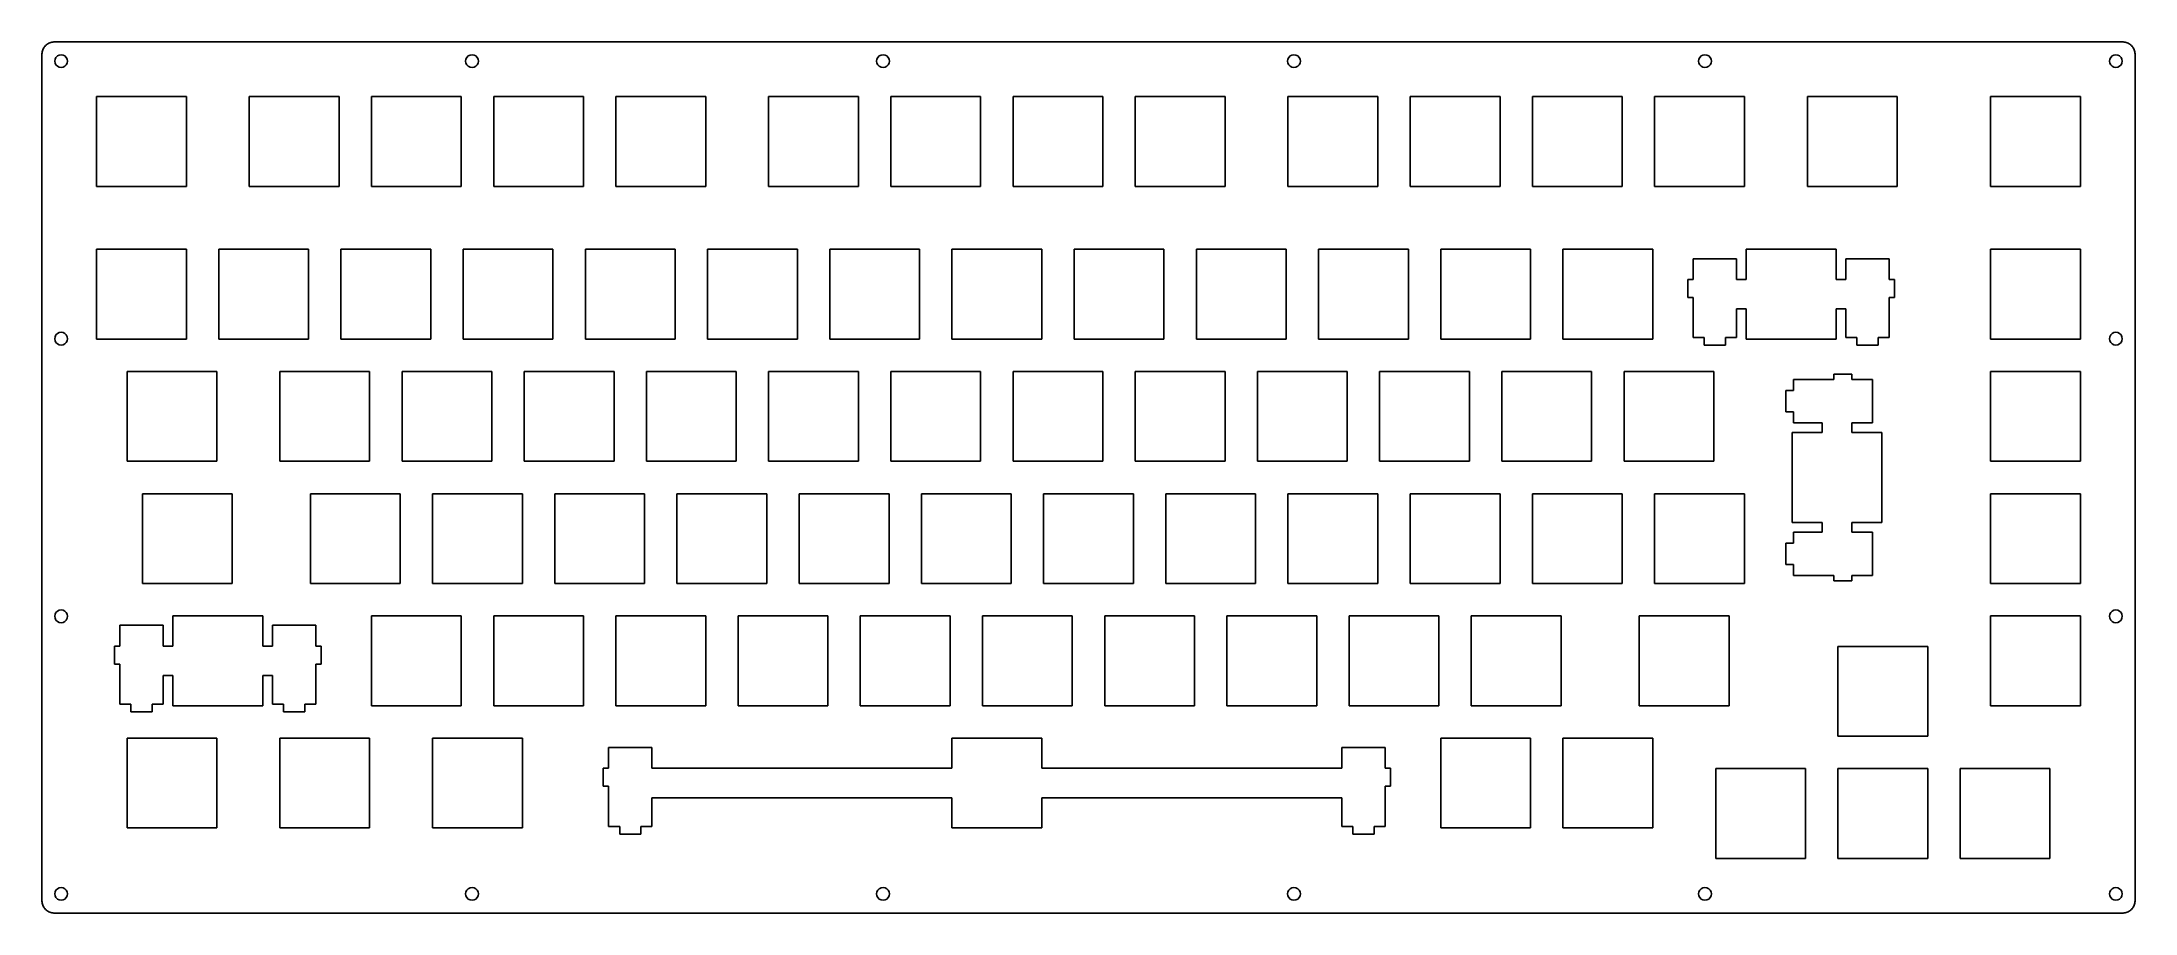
# Model space of a CAD drawing. Extents: x 0 to 326, y 0 to 136.
import ezdxf

# ---------------------------------------------------------------- set-up
doc = ezdxf.new("R2010")
doc.units = 0
doc.layers.get('0').update_dxf_attribs({"linetype": 'CONTINUOUS'})

msp = doc.modelspace()

# ---------------------------------------------------------------- linework, layer by layer
at = {"color": 0}
for p, q in [((0.095085, 134.076), (0.101975, 134.233)), ((0.095085, 2.25034), (0.095085, 134.076)), ((0.101975, 134.233), (0.119889, 134.39)), ((0.119889, 134.39), (0.150206, 134.543)), ((0.150206, 134.543), (0.192925, 134.696)), ((0.192925, 134.696), (0.248047, 134.842)), ((0.248047, 134.842), (0.312815, 134.984)), ((0.312815, 134.984), (0.389985, 135.122)), ((0.389985, 135.122), (0.4768, 135.253)), ((0.4768, 135.253), (0.574643, 135.376)), ((0.574643, 135.376), (0.680752, 135.491)), ((0.680752, 135.491), (0.796505, 135.598)), ((0.796505, 135.598), (0.919152, 135.695)), ((0.919152, 135.695), (1.05006, 135.782)), ((1.05006, 135.782), (1.18787, 135.859)), ((1.18787, 135.859), (1.32981, 135.924)), ((1.32981, 135.924), (1.47588, 135.979)), ((1.47588, 135.979), (1.62884, 136.022)), ((1.62884, 136.022), (1.7818, 136.052)), ((1.7818, 136.052), (1.9389, 136.07)), ((1.9389, 136.07), (2.096, 136.077)), ((2.096, 136.077), (324.422, 136.077)), ((2.50803, 133.886), (2.28617, 133.664)), ((2.78501, 134.029), (2.50803, 133.886)), ((3.09507, 134.078), (2.78501, 134.029)), ((3.40513, 134.029), (3.09507, 134.078)), ((3.68212, 133.886), (3.40513, 134.029)), ((3.90398, 133.664), (3.68212, 133.886)), ((66.573, 133.886), (66.3512, 133.664)), ((66.8514, 134.029), (66.573, 133.886)), ((67.1601, 134.076), (66.8514, 134.029)), ((67.4702, 134.029), (67.1601, 134.076)), ((67.7471, 133.886), (67.4702, 134.029)), ((67.969, 133.664), (67.7471, 133.886)), ((130.638, 133.886), (130.416, 133.664)), ((130.917, 134.029), (130.638, 133.886)), ((131.225, 134.076), (130.917, 134.029)), ((131.535, 134.029), (131.225, 134.076)), ((131.814, 133.886), (131.535, 134.029)), ((132.034, 133.664), (131.814, 133.886)), ((194.703, 133.886), (194.481, 133.664)), ((194.981, 134.029), (194.703, 133.886)), ((195.29, 134.076), (194.981, 134.029)), ((195.6, 134.029), (195.29, 134.076)), ((195.878, 133.886), (195.6, 134.029)), ((196.099, 133.664), (195.878, 133.886)), ((258.768, 133.886), (258.546, 133.664)), ((259.046, 134.029), (258.768, 133.886)), ((259.355, 134.076), (259.046, 134.029)), ((259.665, 134.029), (259.355, 134.076)), ((259.944, 133.886), (259.665, 134.029)), ((260.164, 133.664), (259.944, 133.886)), ((322.833, 133.886), (322.611, 133.664)), ((323.111, 134.029), (322.833, 133.886)), ((323.421, 134.076), (323.111, 134.029)), ((323.73, 134.029), (323.421, 134.076)), ((324.008, 133.886), (323.73, 134.029)), ((324.23, 133.664), (324.008, 133.886)), ((324.422, 136.077), (324.578, 136.07)), ((324.578, 136.07), (324.733, 136.052)), ((324.733, 136.052), (324.888, 136.022)), ((324.888, 136.022), (325.039, 135.979)), ((325.039, 135.979), (325.187, 135.924)), ((325.187, 135.924), (325.328, 135.859)), ((325.328, 135.859), (325.465, 135.782)), ((325.465, 135.782), (325.596, 135.695)), ((325.596, 135.695), (325.72, 135.598)), ((325.72, 135.598), (325.836, 135.491)), ((325.836, 135.491), (325.942, 135.376)), ((325.942, 135.376), (326.04, 135.253)), ((326.04, 135.253), (326.126, 135.122)), ((326.126, 135.122), (326.204, 134.984)), ((326.204, 134.984), (326.268, 134.842)), ((326.268, 134.842), (326.324, 134.696)), ((326.324, 134.696), (326.365, 134.543)), ((326.365, 134.543), (326.397, 134.39)), ((326.397, 134.39), (326.415, 134.233)), ((326.415, 134.233), (326.421, 134.076)), ((326.421, 134.076), (326.421, 2.25034)), ((2.14285, 133.387), (2.096, 133.077)), ((2.096, 133.077), (2.14285, 132.767)), ((2.28617, 133.664), (2.14285, 133.387)), ((2.14285, 132.767), (2.28617, 132.49)), ((2.28617, 132.49), (2.50803, 132.268)), ((2.50803, 132.268), (2.78501, 132.126)), ((2.78501, 132.126), (3.09507, 132.078)), ((3.09507, 132.078), (3.40513, 132.126)), ((3.40513, 132.126), (3.68212, 132.268)), ((3.68212, 132.268), (3.90398, 132.49)), ((4.04594, 133.387), (3.90398, 133.664)), ((3.90398, 132.49), (4.04594, 132.767)), ((4.09554, 133.077), (4.04594, 133.387)), ((4.04594, 132.767), (4.09554, 133.077)), ((66.2093, 133.387), (66.161, 133.077)), ((66.161, 133.077), (66.2093, 132.767)), ((66.3512, 133.664), (66.2093, 133.387)), ((66.2093, 132.767), (66.3512, 132.49)), ((66.3512, 132.49), (66.573, 132.268)), ((66.573, 132.268), (66.8514, 132.126)), ((66.8514, 132.126), (67.1601, 132.077)), ((67.1601, 132.077), (67.4702, 132.126)), ((67.4702, 132.126), (67.7471, 132.268)), ((67.7471, 132.268), (67.969, 132.49)), ((68.1108, 133.387), (67.969, 133.664)), ((67.969, 132.49), (68.1108, 132.767)), ((68.1605, 133.077), (68.1108, 133.387)), ((68.1108, 132.767), (68.1605, 133.077)), ((130.274, 133.387), (130.226, 133.077)), ((130.226, 133.077), (130.274, 132.767)), ((130.416, 133.664), (130.274, 133.387)), ((130.274, 132.767), (130.416, 132.49)), ((130.416, 132.49), (130.638, 132.268)), ((130.638, 132.268), (130.917, 132.126)), ((130.917, 132.126), (131.225, 132.077)), ((131.225, 132.077), (131.535, 132.126)), ((131.535, 132.126), (131.814, 132.268)), ((131.814, 132.268), (132.034, 132.49)), ((132.176, 133.387), (132.034, 133.664)), ((132.034, 132.49), (132.176, 132.767)), ((132.226, 133.077), (132.176, 133.387)), ((132.176, 132.767), (132.226, 133.077)), ((194.339, 133.387), (194.291, 133.077)), ((194.291, 133.077), (194.339, 132.767)), ((194.481, 133.664), (194.339, 133.387)), ((194.339, 132.767), (194.481, 132.49)), ((194.481, 132.49), (194.703, 132.268)), ((194.703, 132.268), (194.981, 132.126)), ((194.981, 132.126), (195.29, 132.077)), ((195.29, 132.077), (195.6, 132.126)), ((195.6, 132.126), (195.878, 132.268)), ((195.878, 132.268), (196.099, 132.49)), ((196.241, 133.387), (196.099, 133.664)), ((196.099, 132.49), (196.241, 132.767)), ((196.29, 133.077), (196.241, 133.387)), ((196.241, 132.767), (196.29, 133.077)), ((258.404, 133.387), (258.356, 133.077)), ((258.356, 133.077), (258.404, 132.767)), ((258.546, 133.664), (258.404, 133.387)), ((258.404, 132.767), (258.546, 132.49)), ((258.546, 132.49), (258.768, 132.268)), ((258.768, 132.268), (259.046, 132.126)), ((259.046, 132.126), (259.355, 132.077)), ((259.355, 132.077), (259.665, 132.126)), ((259.665, 132.126), (259.944, 132.268)), ((259.944, 132.268), (260.164, 132.49)), ((260.306, 133.387), (260.164, 133.664)), ((260.164, 132.49), (260.306, 132.767)), ((260.356, 133.077), (260.306, 133.387)), ((260.306, 132.767), (260.356, 133.077)), ((322.469, 133.387), (322.421, 133.077)), ((322.421, 133.077), (322.469, 132.767)), ((322.611, 133.664), (322.469, 133.387)), ((322.469, 132.767), (322.611, 132.49)), ((322.611, 132.49), (322.833, 132.268)), ((322.833, 132.268), (323.111, 132.126)), ((323.111, 132.126), (323.421, 132.077)), ((323.421, 132.077), (323.73, 132.126)), ((323.73, 132.126), (324.008, 132.268)), ((324.008, 132.268), (324.23, 132.49)), ((324.372, 133.387), (324.23, 133.664)), ((324.23, 132.49), (324.372, 132.767)), ((324.422, 133.077), (324.372, 133.387)), ((324.372, 132.767), (324.422, 133.077)), ((8.61963, 127.552), (22.6205, 127.552)), ((8.61963, 113.552), (8.61963, 127.552)), ((22.6205, 127.552), (22.6205, 113.552)), ((32.4321, 127.552), (46.433, 127.552)), ((32.4321, 113.552), (32.4321, 127.552)), ((46.433, 127.552), (46.433, 113.552)), ((51.4823, 127.552), (65.483, 127.552)), ((51.4823, 113.552), (51.4823, 127.552)), ((65.483, 127.552), (65.483, 113.552)), ((70.5323, 127.552), (84.533, 127.552)), ((70.5323, 113.552), (70.5323, 127.552)), ((84.533, 127.552), (84.533, 113.552)), ((89.5823, 127.552), (103.583, 127.552)), ((89.5823, 113.552), (89.5823, 127.552)), ((103.583, 127.552), (103.583, 113.552)), ((113.396, 127.552), (127.395, 127.552)), ((113.396, 113.552), (113.396, 127.552)), ((127.395, 127.552), (127.395, 113.552)), ((132.446, 127.552), (146.445, 127.552)), ((132.446, 113.552), (132.446, 127.552)), ((146.445, 127.552), (146.445, 113.552)), ((151.496, 127.552), (165.495, 127.552)), ((151.496, 113.552), (151.496, 127.552)), ((165.495, 127.552), (165.495, 113.552)), ((170.546, 127.552), (184.545, 127.552)), ((170.546, 113.552), (170.546, 127.552)), ((184.545, 127.552), (184.545, 113.552)), ((194.357, 127.552), (208.358, 127.552)), ((194.357, 113.552), (194.357, 127.552)), ((208.358, 127.552), (208.358, 113.552)), ((213.407, 127.552), (227.408, 127.552)), ((213.407, 113.552), (213.407, 127.552)), ((227.408, 127.552), (227.408, 113.552)), ((232.457, 127.552), (246.458, 127.552)), ((232.457, 113.552), (232.457, 127.552)), ((246.458, 127.552), (246.458, 113.552)), ((251.507, 127.552), (265.508, 127.552)), ((251.507, 113.552), (251.507, 127.552)), ((265.508, 127.552), (265.508, 113.552)), ((275.321, 127.552), (289.32, 127.552)), ((275.321, 113.552), (275.321, 127.552)), ((289.32, 127.552), (289.32, 113.552)), ((303.896, 127.552), (317.895, 127.552)), ((303.896, 113.552), (303.896, 127.552)), ((317.895, 127.552), (317.895, 113.552)), ((22.6205, 113.552), (8.61963, 113.552)), ((46.433, 113.552), (32.4321, 113.552)), ((65.483, 113.552), (51.4823, 113.552)), ((84.533, 113.552), (70.5323, 113.552)), ((103.583, 113.552), (89.5823, 113.552)), ((127.395, 113.552), (113.396, 113.552)), ((146.445, 113.552), (132.446, 113.552)), ((165.495, 113.552), (151.496, 113.552)), ((184.545, 113.552), (170.546, 113.552)), ((208.358, 113.552), (194.357, 113.552)), ((227.408, 113.552), (213.407, 113.552)), ((246.458, 113.552), (232.457, 113.552)), ((265.508, 113.552), (251.507, 113.552)), ((289.32, 113.552), (275.321, 113.552)), ((317.895, 113.552), (303.896, 113.552)), ((8.61963, 103.74), (22.6205, 103.74)), ((8.61963, 89.7393), (8.61963, 103.74)), ((22.6205, 103.74), (22.6205, 89.7393)), ((27.671, 103.74), (41.6705, 103.74)), ((27.671, 89.7393), (27.671, 103.74)), ((41.6705, 103.74), (41.6705, 89.7393)), ((46.7212, 103.74), (60.7205, 103.74)), ((46.7212, 89.7393), (46.7212, 103.74)), ((60.7205, 103.74), (60.7205, 89.7393)), ((65.7712, 103.74), (79.7705, 103.74)), ((65.7712, 89.7393), (65.7712, 103.74)), ((79.7705, 103.74), (79.7705, 89.7393)), ((84.8212, 103.74), (98.8205, 103.74)), ((84.8212, 89.7393), (84.8212, 103.74)), ((98.8205, 103.74), (98.8205, 89.7393)), ((103.87, 103.74), (117.869, 103.74)), ((103.87, 89.7393), (103.87, 103.74)), ((117.869, 103.74), (117.869, 89.7393)), ((122.92, 103.74), (136.92, 103.74)), ((122.92, 89.7393), (122.92, 103.74)), ((136.92, 103.74), (136.92, 89.7393)), ((141.971, 103.74), (155.97, 103.74)), ((141.971, 89.7393), (141.971, 103.74)), ((155.97, 103.74), (155.97, 89.7393)), ((161.021, 103.74), (175.02, 103.74)), ((161.021, 89.7393), (161.021, 103.74)), ((175.02, 103.74), (175.02, 89.7393)), ((180.071, 103.74), (194.07, 103.74)), ((180.071, 89.7393), (180.071, 103.74)), ((194.07, 103.74), (194.07, 89.7393)), ((199.121, 103.74), (213.12, 103.74)), ((199.121, 89.7393), (199.121, 103.74)), ((213.12, 103.74), (213.12, 89.7393)), ((218.171, 103.74), (232.17, 103.74)), ((218.171, 89.7393), (218.171, 103.74)), ((232.17, 103.74), (232.17, 89.7393)), ((237.221, 103.74), (251.22, 103.74)), ((237.221, 89.7393), (237.221, 103.74)), ((251.22, 103.74), (251.22, 89.7393)), ((264.27, 102.27), (257.521, 102.27)), ((257.521, 102.27), (257.521, 99.0395)), ((264.27, 99.0395), (264.27, 102.27)), ((265.796, 103.74), (265.796, 99.0395)), ((279.795, 103.74), (265.796, 103.74)), ((279.795, 99.0395), (279.795, 103.74)), ((288.071, 102.27), (281.321, 102.27)), ((281.321, 102.27), (281.321, 99.0395)), ((288.071, 99.0395), (288.071, 102.27)), ((303.896, 103.74), (317.895, 103.74)), ((303.896, 89.7393), (303.896, 103.74)), ((317.895, 103.74), (317.895, 89.7393)), ((257.521, 99.0395), (256.696, 99.0395)), ((256.696, 99.0395), (256.696, 96.2395)), ((265.796, 99.0395), (264.27, 99.0395)), ((281.321, 99.0395), (279.795, 99.0395)), ((288.896, 99.0395), (288.071, 99.0395)), ((288.896, 96.2395), (288.896, 99.0395)), ((256.696, 96.2395), (257.521, 96.2395)), ((257.521, 96.2395), (257.521, 89.9693)), ((288.071, 89.9693), (288.071, 96.2395)), ((288.071, 96.2395), (288.896, 96.2395)), ((264.27, 89.9693), (264.27, 94.4397)), ((264.27, 94.4397), (265.796, 94.4397)), ((265.796, 94.4397), (265.796, 89.7393)), ((279.795, 89.7393), (279.795, 94.4397)), ((279.795, 94.4397), (281.321, 94.4397)), ((281.321, 94.4397), (281.321, 89.9693)), ((2.14285, 90.1114), (2.096, 89.8013)), ((2.096, 89.8013), (2.14285, 89.4927)), ((2.28617, 90.3898), (2.14285, 90.1114)), ((2.14285, 89.4927), (2.28617, 89.2143)), ((2.50803, 90.6103), (2.28617, 90.3898)), ((2.28617, 89.2143), (2.50803, 88.9924)), ((2.78501, 90.7521), (2.50803, 90.6103)), ((2.50803, 88.9924), (2.78501, 88.8503)), ((3.09507, 90.8018), (2.78501, 90.7521)), ((2.78501, 88.8503), (3.09507, 88.8023)), ((3.40513, 90.7521), (3.09507, 90.8018)), ((3.09507, 88.8023), (3.40513, 88.8503)), ((3.68212, 90.6103), (3.40513, 90.7521)), ((3.40513, 88.8503), (3.68212, 88.9924)), ((3.90398, 90.3898), (3.68212, 90.6103)), ((3.68212, 88.9924), (3.90398, 89.2143)), ((4.04594, 90.1114), (3.90398, 90.3898)), ((3.90398, 89.2143), (4.04594, 89.4927)), ((4.09554, 89.8013), (4.04594, 90.1114)), ((4.04594, 89.4927), (4.09554, 89.8013)), ((22.6205, 89.7393), (8.61963, 89.7393)), ((41.6705, 89.7393), (27.671, 89.7393)), ((60.7205, 89.7393), (46.7212, 89.7393)), ((79.7705, 89.7393), (65.7712, 89.7393)), ((98.8205, 89.7393), (84.8212, 89.7393)), ((117.869, 89.7393), (103.87, 89.7393)), ((136.92, 89.7393), (122.92, 89.7393)), ((155.97, 89.7393), (141.971, 89.7393)), ((175.02, 89.7393), (161.021, 89.7393)), ((194.07, 89.7393), (180.071, 89.7393)), ((213.12, 89.7393), (199.121, 89.7393)), ((232.17, 89.7393), (218.171, 89.7393)), ((251.22, 89.7393), (237.221, 89.7393)), ((257.521, 89.9693), (259.245, 89.9693)), ((259.245, 89.9693), (259.245, 88.7691)), ((259.245, 88.7691), (262.545, 88.7691)), ((262.545, 88.7691), (262.545, 89.9693)), ((262.545, 89.9693), (264.27, 89.9693)), ((265.796, 89.7393), (279.795, 89.7393)), ((281.321, 89.9693), (283.045, 89.9693)), ((283.045, 89.9693), (283.045, 88.7691)), ((283.045, 88.7691), (286.345, 88.7691)), ((286.345, 88.7691), (286.345, 89.9693)), ((286.345, 89.9693), (288.071, 89.9693)), ((317.895, 89.7393), (303.896, 89.7393)), ((322.469, 90.1114), (322.421, 89.8013)), ((322.421, 89.8013), (322.469, 89.4927)), ((322.611, 90.3898), (322.469, 90.1114)), ((322.469, 89.4927), (322.611, 89.2143)), ((322.833, 90.6103), (322.611, 90.3898)), ((322.611, 89.2143), (322.833, 88.9924)), ((323.111, 90.7521), (322.833, 90.6103)), ((322.833, 88.9924), (323.111, 88.8503)), ((323.421, 90.8018), (323.111, 90.7521)), ((323.111, 88.8503), (323.421, 88.8023)), ((323.73, 90.7521), (323.421, 90.8018)), ((323.421, 88.8023), (323.73, 88.8503)), ((324.008, 90.6103), (323.73, 90.7521)), ((323.73, 88.8503), (324.008, 88.9924)), ((324.23, 90.3898), (324.008, 90.6103)), ((324.008, 88.9924), (324.23, 89.2143)), ((324.372, 90.1114), (324.23, 90.3898)), ((324.23, 89.2143), (324.372, 89.4927)), ((324.422, 89.8013), (324.372, 90.1114)), ((324.372, 89.4927), (324.422, 89.8013)), ((13.3821, 84.6899), (27.383, 84.6899)), ((13.3821, 70.6893), (13.3821, 84.6899)), ((27.383, 84.6899), (27.383, 70.6893)), ((37.1962, 84.6899), (51.1955, 84.6899)), ((37.1962, 70.6893), (37.1962, 84.6899)), ((51.1955, 84.6899), (51.1955, 70.6893)), ((56.2462, 84.6899), (70.2455, 84.6899)), ((56.2462, 70.6893), (56.2462, 84.6899)), ((70.2455, 84.6899), (70.2455, 70.6893)), ((75.2962, 84.6899), (89.2955, 84.6899)), ((75.2962, 70.6893), (75.2962, 84.6899)), ((89.2955, 84.6899), (89.2955, 70.6893)), ((94.3462, 84.6899), (108.345, 84.6899)), ((94.3462, 70.6893), (94.3462, 84.6899)), ((108.345, 84.6899), (108.345, 70.6893)), ((113.396, 84.6899), (127.395, 84.6899)), ((113.396, 70.6893), (113.396, 84.6899)), ((127.395, 84.6899), (127.395, 70.6893)), ((132.446, 84.6899), (146.445, 84.6899)), ((132.446, 70.6893), (132.446, 84.6899)), ((146.445, 84.6899), (146.445, 70.6893)), ((151.496, 84.6899), (165.495, 84.6899)), ((151.496, 70.6893), (151.496, 84.6899)), ((165.495, 84.6899), (165.495, 70.6893)), ((170.546, 84.6899), (184.545, 84.6899)), ((170.546, 70.6893), (170.546, 84.6899)), ((184.545, 84.6899), (184.545, 70.6893)), ((189.596, 84.6899), (203.595, 84.6899)), ((189.596, 70.6893), (189.596, 84.6899)), ((203.595, 84.6899), (203.595, 70.6893)), ((208.646, 84.6899), (222.645, 84.6899)), ((208.646, 70.6893), (208.646, 84.6899)), ((222.645, 84.6899), (222.645, 70.6893)), ((227.696, 84.6899), (241.695, 84.6899)), ((227.696, 70.6893), (227.696, 84.6899)), ((241.695, 84.6899), (241.695, 70.6893)), ((246.746, 84.6899), (260.745, 84.6899)), ((246.746, 70.6893), (246.746, 84.6899)), ((260.745, 84.6899), (260.745, 70.6893)), ((273.169, 81.715), (271.968, 81.715)), ((271.968, 81.715), (271.968, 78.4144)), ((279.438, 83.4401), (273.169, 83.4401)), ((273.169, 83.4401), (273.169, 81.715)), ((279.438, 84.2641), (279.438, 83.4401)), ((282.239, 84.2641), (279.438, 84.2641)), ((282.239, 83.4401), (282.239, 84.2641)), ((285.469, 83.4401), (282.239, 83.4401)), ((285.469, 76.6893), (285.469, 83.4401)), ((303.896, 84.6899), (317.895, 84.6899)), ((303.896, 70.6893), (303.896, 84.6899)), ((317.895, 84.6899), (317.895, 70.6893)), ((271.968, 78.4144), (273.169, 78.4144)), ((273.169, 78.4144), (273.169, 76.6893)), ((277.639, 75.1649), (272.939, 75.1649)), ((272.939, 75.1649), (272.939, 61.1643)), ((273.169, 76.6893), (277.639, 76.6893)), ((277.639, 76.6893), (277.639, 75.1649)), ((282.239, 75.1649), (282.239, 76.6893)), ((282.239, 76.6893), (285.469, 76.6893)), ((286.938, 75.1649), (282.239, 75.1649)), ((286.938, 61.1643), (286.938, 75.1649)), ((27.383, 70.6893), (13.3821, 70.6893)), ((51.1955, 70.6893), (37.1962, 70.6893)), ((70.2455, 70.6893), (56.2462, 70.6893)), ((89.2955, 70.6893), (75.2962, 70.6893)), ((108.345, 70.6893), (94.3462, 70.6893)), ((127.395, 70.6893), (113.396, 70.6893)), ((146.445, 70.6893), (132.446, 70.6893)), ((165.495, 70.6893), (151.496, 70.6893)), ((184.545, 70.6893), (170.546, 70.6893)), ((203.595, 70.6893), (189.596, 70.6893)), ((222.645, 70.6893), (208.646, 70.6893)), ((241.695, 70.6893), (227.696, 70.6893)), ((260.745, 70.6893), (246.746, 70.6893)), ((317.895, 70.6893), (303.896, 70.6893)), ((15.7634, 65.6399), (29.7629, 65.6399)), ((15.7634, 51.6393), (15.7634, 65.6399)), ((29.7629, 65.6399), (29.7629, 51.6393)), ((41.9573, 65.6399), (55.958, 65.6399)), ((41.9573, 51.6393), (41.9573, 65.6399)), ((55.958, 65.6399), (55.958, 51.6393)), ((61.0073, 65.6399), (75.008, 65.6399)), ((61.0073, 51.6393), (61.0073, 65.6399)), ((75.008, 65.6399), (75.008, 51.6393)), ((80.0573, 65.6399), (94.058, 65.6399)), ((80.0573, 51.6393), (80.0573, 65.6399)), ((94.058, 65.6399), (94.058, 51.6393)), ((99.1073, 65.6399), (113.108, 65.6399)), ((99.1073, 51.6393), (99.1073, 65.6399)), ((113.108, 65.6399), (113.108, 51.6393)), ((118.157, 65.6399), (132.158, 65.6399)), ((118.157, 51.6393), (118.157, 65.6399)), ((132.158, 65.6399), (132.158, 51.6393)), ((137.207, 65.6399), (151.208, 65.6399)), ((137.207, 51.6393), (137.207, 65.6399)), ((151.208, 65.6399), (151.208, 51.6393)), ((156.257, 65.6399), (170.258, 65.6399)), ((156.257, 51.6393), (156.257, 65.6399)), ((170.258, 65.6399), (170.258, 51.6393)), ((175.307, 65.6399), (189.308, 65.6399)), ((175.307, 51.6393), (175.307, 65.6399)), ((189.308, 65.6399), (189.308, 51.6393)), ((194.357, 65.6399), (208.358, 65.6399)), ((194.357, 51.6393), (194.357, 65.6399)), ((208.358, 65.6399), (208.358, 51.6393)), ((213.407, 65.6399), (227.408, 65.6399)), ((213.407, 51.6393), (213.407, 65.6399)), ((227.408, 65.6399), (227.408, 51.6393)), ((232.457, 65.6399), (246.458, 65.6399)), ((232.457, 51.6393), (232.457, 65.6399)), ((246.458, 65.6399), (246.458, 51.6393)), ((251.507, 65.6399), (265.508, 65.6399)), ((251.507, 51.6393), (251.507, 65.6399)), ((265.508, 65.6399), (265.508, 51.6393)), ((303.896, 65.6399), (317.895, 65.6399)), ((303.896, 51.6393), (303.896, 65.6399)), ((317.895, 65.6399), (317.895, 51.6393)), ((272.939, 61.1643), (277.639, 61.1643)), ((277.639, 59.6403), (273.169, 59.6403)), ((273.169, 59.6403), (273.169, 57.9148)), ((277.639, 61.1643), (277.639, 59.6403)), ((282.239, 59.6403), (282.239, 61.1643)), ((282.239, 61.1643), (286.938, 61.1643)), ((285.469, 59.6403), (282.239, 59.6403)), ((285.469, 52.8891), (285.469, 59.6403)), ((273.169, 57.9148), (271.968, 57.9148)), ((271.968, 57.9148), (271.968, 54.6146)), ((271.968, 54.6146), (273.169, 54.6146)), ((273.169, 54.6146), (273.169, 52.8891)), ((273.169, 52.8891), (279.438, 52.8891)), ((279.438, 52.8891), (279.438, 52.0651)), ((282.239, 52.0651), (282.239, 52.8891)), ((282.239, 52.8891), (285.469, 52.8891)), ((29.7629, 51.6393), (15.7634, 51.6393)), ((55.958, 51.6393), (41.9573, 51.6393)), ((75.008, 51.6393), (61.0073, 51.6393)), ((94.058, 51.6393), (80.0573, 51.6393)), ((113.108, 51.6393), (99.1073, 51.6393)), ((132.158, 51.6393), (118.157, 51.6393)), ((151.208, 51.6393), (137.207, 51.6393)), ((170.258, 51.6393), (156.257, 51.6393)), ((189.308, 51.6393), (175.307, 51.6393)), ((208.358, 51.6393), (194.357, 51.6393)), ((227.408, 51.6393), (213.407, 51.6393)), ((246.458, 51.6393), (232.457, 51.6393)), ((265.508, 51.6393), (251.507, 51.6393)), ((279.438, 52.0651), (282.239, 52.0651)), ((317.895, 51.6393), (303.896, 51.6393)), ((2.14285, 46.8355), (2.096, 46.5268)), ((2.096, 46.5268), (2.14285, 46.2181)), ((2.28617, 47.1152), (2.14285, 46.8355)), ((2.14285, 46.2181), (2.28617, 45.9384)), ((2.50803, 47.3357), (2.28617, 47.1152)), ((2.28617, 45.9384), (2.50803, 45.7179)), ((2.78501, 47.4775), (2.50803, 47.3357)), ((2.50803, 45.7179), (2.78501, 45.5757)), ((3.09507, 47.5273), (2.78501, 47.4775)), ((3.40513, 47.4775), (3.09507, 47.5273)), ((3.68212, 47.3357), (3.40513, 47.4775)), ((3.40513, 45.5757), (3.68212, 45.7179)), ((3.90398, 47.1152), (3.68212, 47.3357)), ((3.68212, 45.7179), (3.90398, 45.9384)), ((4.04594, 46.8355), (3.90398, 47.1152)), ((3.90398, 45.9384), (4.04594, 46.2181)), ((4.09554, 46.5268), (4.04594, 46.8355)), ((4.04594, 46.2181), (4.09554, 46.5268)), ((20.5259, 46.5899), (20.5259, 41.8895)), ((34.5267, 46.5899), (20.5259, 46.5899)), ((34.5267, 41.8895), (34.5267, 46.5899)), ((51.4823, 46.5899), (65.483, 46.5899)), ((51.4823, 32.5892), (51.4823, 46.5899)), ((65.483, 46.5899), (65.483, 32.5892)), ((70.5323, 46.5899), (84.533, 46.5899)), ((70.5323, 32.5892), (70.5323, 46.5899)), ((84.533, 46.5899), (84.533, 32.5892)), ((89.5823, 46.5899), (103.583, 46.5899)), ((89.5823, 32.5892), (89.5823, 46.5899)), ((103.583, 46.5899), (103.583, 32.5892)), ((108.632, 46.5899), (122.633, 46.5899)), ((108.632, 32.5892), (108.632, 46.5899)), ((122.633, 46.5899), (122.633, 32.5892)), ((127.682, 46.5899), (141.683, 46.5899)), ((127.682, 32.5892), (127.682, 46.5899)), ((141.683, 46.5899), (141.683, 32.5892)), ((146.732, 46.5899), (160.733, 46.5899)), ((146.732, 32.5892), (146.732, 46.5899)), ((160.733, 46.5899), (160.733, 32.5892)), ((165.782, 46.5899), (179.783, 46.5899)), ((165.782, 32.5892), (165.782, 46.5899)), ((179.783, 46.5899), (179.783, 32.5892)), ((184.832, 46.5899), (198.833, 46.5899)), ((184.832, 32.5892), (184.832, 46.5899)), ((198.833, 46.5899), (198.833, 32.5892)), ((203.882, 46.5899), (217.883, 46.5899)), ((203.882, 32.5892), (203.882, 46.5899)), ((217.883, 46.5899), (217.883, 32.5892)), ((222.932, 46.5899), (236.933, 46.5899)), ((222.932, 32.5892), (222.932, 46.5899)), ((236.933, 46.5899), (236.933, 32.5892)), ((249.126, 46.5899), (263.127, 46.5899)), ((249.126, 32.5892), (249.126, 46.5899)), ((263.127, 46.5899), (263.127, 32.5892)), ((303.896, 46.5899), (317.895, 46.5899)), ((303.896, 32.5892), (303.896, 46.5899)), ((317.895, 46.5899), (317.895, 32.5892)), ((322.469, 46.8355), (322.421, 46.5268)), ((322.421, 46.5268), (322.469, 46.2181)), ((322.611, 47.1152), (322.469, 46.8355)), ((322.469, 46.2181), (322.611, 45.9384)), ((322.833, 47.3357), (322.611, 47.1152)), ((322.611, 45.9384), (322.833, 45.7179)), ((323.111, 47.4775), (322.833, 47.3357)), ((322.833, 45.7179), (323.111, 45.5757)), ((323.421, 47.5273), (323.111, 47.4775)), ((323.73, 47.4775), (323.421, 47.5273)), ((324.008, 47.3357), (323.73, 47.4775)), ((323.73, 45.5757), (324.008, 45.7179)), ((324.23, 47.1152), (324.008, 47.3357)), ((324.008, 45.7179), (324.23, 45.9384)), ((324.372, 46.8355), (324.23, 47.1152)), ((324.23, 45.9384), (324.372, 46.2181)), ((324.422, 46.5268), (324.372, 46.8355)), ((324.372, 46.2181), (324.422, 46.5268)), ((2.78501, 45.5757), (3.09507, 45.5263)), ((3.09507, 45.5263), (3.40513, 45.5757)), ((19.0018, 45.1196), (12.2521, 45.1196)), ((12.2521, 45.1196), (12.2521, 41.8895)), ((19.0018, 41.8895), (19.0018, 45.1196)), ((42.8018, 45.1196), (36.0507, 45.1196)), ((36.0507, 45.1196), (36.0507, 41.8895)), ((42.8018, 41.8895), (42.8018, 45.1196)), ((323.111, 45.5757), (323.421, 45.5263)), ((323.421, 45.5263), (323.73, 45.5757)), ((12.2521, 41.8895), (11.4267, 41.8895)), ((11.4267, 41.8895), (11.4267, 39.0895)), ((20.5259, 41.8895), (19.0018, 41.8895)), ((36.0507, 41.8895), (34.5267, 41.8895)), ((43.6259, 41.8895), (42.8018, 41.8895)), ((43.6259, 39.0895), (43.6259, 41.8895)), ((280.082, 41.8264), (294.083, 41.8264)), ((280.082, 27.8267), (280.082, 41.8264)), ((294.083, 41.8264), (294.083, 27.8267)), ((11.4267, 39.0895), (12.2521, 39.0895)), ((12.2521, 39.0895), (12.2521, 32.8194)), ((19.0018, 32.8194), (19.0018, 37.2897)), ((19.0018, 37.2897), (20.5259, 37.2897)), ((20.5259, 37.2897), (20.5259, 32.5892)), ((34.5267, 32.5892), (34.5267, 37.2897)), ((34.5267, 37.2897), (36.0507, 37.2897)), ((36.0507, 37.2897), (36.0507, 32.8194)), ((42.8018, 32.8194), (42.8018, 39.0895)), ((42.8018, 39.0895), (43.6259, 39.0895)), ((12.2521, 32.8194), (13.9761, 32.8194)), ((13.9761, 32.8194), (13.9761, 31.6191)), ((17.2765, 31.6191), (17.2765, 32.8194)), ((17.2765, 32.8194), (19.0018, 32.8194)), ((36.0507, 32.8194), (37.7762, 32.8194)), ((37.7762, 32.8194), (37.7762, 31.6191)), ((41.0767, 31.6191), (41.0767, 32.8194)), ((41.0767, 32.8194), (42.8018, 32.8194)), ((13.9761, 31.6191), (17.2765, 31.6191)), ((20.5259, 32.5892), (34.5267, 32.5892)), ((37.7762, 31.6191), (41.0767, 31.6191)), ((65.483, 32.5892), (51.4823, 32.5892)), ((84.533, 32.5892), (70.5323, 32.5892)), ((103.583, 32.5892), (89.5823, 32.5892)), ((122.633, 32.5892), (108.632, 32.5892)), ((141.683, 32.5892), (127.682, 32.5892)), ((160.733, 32.5892), (146.732, 32.5892)), ((179.783, 32.5892), (165.782, 32.5892)), ((198.833, 32.5892), (184.832, 32.5892)), ((217.883, 32.5892), (203.882, 32.5892)), ((236.933, 32.5892), (222.932, 32.5892)), ((263.127, 32.5892), (249.126, 32.5892)), ((317.895, 32.5892), (303.896, 32.5892)), ((13.3821, 27.5401), (27.383, 27.5401)), ((13.3821, 13.5392), (13.3821, 27.5401)), ((27.383, 27.5401), (27.383, 13.5392)), ((37.1962, 27.5401), (51.1955, 27.5401)), ((37.1962, 13.5392), (37.1962, 27.5401)), ((51.1955, 27.5401), (51.1955, 13.5392)), ((61.0073, 27.5401), (75.008, 27.5401)), ((61.0073, 13.5392), (61.0073, 27.5401)), ((75.008, 27.5401), (75.008, 13.5392)), ((141.971, 27.5401), (141.971, 22.8396)), ((155.97, 27.5401), (141.971, 27.5401)), ((155.97, 22.8396), (155.97, 27.5401)), ((218.171, 27.5401), (232.17, 27.5401)), ((218.171, 13.5392), (218.171, 27.5401)), ((232.17, 27.5401), (232.17, 13.5392)), ((237.221, 27.5401), (251.22, 27.5401)), ((237.221, 13.5392), (237.221, 27.5401)), ((251.22, 27.5401), (251.22, 13.5392)), ((294.083, 27.8267), (280.082, 27.8267)), ((95.195, 26.0697), (88.4453, 26.0697)), ((88.4453, 26.0697), (88.4453, 22.8396)), ((95.195, 22.8396), (95.195, 26.0697)), ((209.495, 26.0697), (202.745, 26.0697)), ((202.745, 26.0697), (202.745, 22.8396)), ((209.495, 22.8396), (209.495, 26.0697)), ((88.4453, 22.8396), (87.6198, 22.8396)), ((87.6198, 22.8396), (87.6198, 20.0394)), ((87.6198, 20.0394), (88.4453, 20.0394)), ((88.4453, 20.0394), (88.4453, 13.7694)), ((141.971, 22.8396), (95.195, 22.8396)), ((202.745, 22.8396), (155.97, 22.8396)), ((210.32, 22.8396), (209.495, 22.8396)), ((209.495, 13.7694), (209.495, 20.0394)), ((209.495, 20.0394), (210.32, 20.0394)), ((210.32, 20.0394), (210.32, 22.8396)), ((261.032, 22.7762), (275.033, 22.7762)), ((261.032, 8.77672), (261.032, 22.7762)), ((275.033, 22.7762), (275.033, 8.77672)), ((280.082, 22.7762), (294.083, 22.7762)), ((280.082, 8.77672), (280.082, 22.7762)), ((294.083, 22.7762), (294.083, 8.77672)), ((299.132, 22.7762), (313.133, 22.7762)), ((299.132, 8.77672), (299.132, 22.7762)), ((313.133, 22.7762), (313.133, 8.77672)), ((95.195, 13.7694), (95.195, 18.2397)), ((95.195, 18.2397), (141.971, 18.2397)), ((141.971, 18.2397), (141.971, 13.5392)), ((155.97, 13.5392), (155.97, 18.2397)), ((155.97, 18.2397), (202.745, 18.2397)), ((202.745, 18.2397), (202.745, 13.7694)), ((27.383, 13.5392), (13.3821, 13.5392)), ((51.1955, 13.5392), (37.1962, 13.5392)), ((75.008, 13.5392), (61.0073, 13.5392)), ((88.4453, 13.7694), (90.1707, 13.7694)), ((90.1707, 13.7694), (90.1707, 12.5691)), ((93.4709, 12.5691), (93.4709, 13.7694)), ((93.4709, 13.7694), (95.195, 13.7694)), ((141.971, 13.5392), (155.97, 13.5392)), ((202.745, 13.7694), (204.471, 13.7694)), ((204.471, 13.7694), (204.471, 12.5691)), ((207.771, 12.5691), (207.771, 13.7694)), ((207.771, 13.7694), (209.495, 13.7694)), ((232.17, 13.5392), (218.171, 13.5392)), ((251.22, 13.5392), (237.221, 13.5392)), ((90.1707, 12.5691), (93.4709, 12.5691)), ((204.471, 12.5691), (207.771, 12.5691)), ((275.033, 8.77672), (261.032, 8.77672)), ((294.083, 8.77672), (280.082, 8.77672)), ((313.133, 8.77672), (299.132, 8.77672)), ((2.14285, 3.56087), (2.096, 3.25079)), ((2.28617, 3.83921), (2.14285, 3.56087)), ((2.50803, 4.06107), (2.28617, 3.83921)), ((2.78501, 4.20303), (2.50803, 4.06107)), ((3.09507, 4.25125), (2.78501, 4.20303)), ((3.40513, 4.20303), (3.09507, 4.25125)), ((3.68212, 4.06107), (3.40513, 4.20303)), ((3.90398, 3.83921), (3.68212, 4.06107)), ((4.04594, 3.56087), (3.90398, 3.83921)), ((4.09554, 3.25079), (4.04594, 3.56087)), ((66.2093, 3.56087), (66.161, 3.25079)), ((66.3512, 3.83921), (66.2093, 3.56087)), ((66.573, 4.06107), (66.3512, 3.83921)), ((66.8514, 4.20303), (66.573, 4.06107)), ((67.1601, 4.25125), (66.8514, 4.20303)), ((67.4702, 4.20303), (67.1601, 4.25125)), ((67.7471, 4.06107), (67.4702, 4.20303)), ((67.969, 3.83921), (67.7471, 4.06107)), ((68.1108, 3.56087), (67.969, 3.83921)), ((68.1605, 3.25079), (68.1108, 3.56087)), ((130.274, 3.56087), (130.226, 3.25079)), ((130.416, 3.83921), (130.274, 3.56087)), ((130.638, 4.06107), (130.416, 3.83921)), ((130.917, 4.20303), (130.638, 4.06107)), ((131.225, 4.25125), (130.917, 4.20303)), ((131.535, 4.20303), (131.225, 4.25125)), ((131.814, 4.06107), (131.535, 4.20303)), ((132.034, 3.83921), (131.814, 4.06107)), ((132.176, 3.56087), (132.034, 3.83921)), ((132.226, 3.25079), (132.176, 3.56087)), ((194.339, 3.56087), (194.291, 3.25079)), ((194.481, 3.83921), (194.339, 3.56087)), ((194.703, 4.06107), (194.481, 3.83921)), ((194.981, 4.20303), (194.703, 4.06107)), ((195.29, 4.25125), (194.981, 4.20303)), ((195.6, 4.20303), (195.29, 4.25125)), ((195.878, 4.06107), (195.6, 4.20303)), ((196.099, 3.83921), (195.878, 4.06107)), ((196.241, 3.56087), (196.099, 3.83921)), ((196.29, 3.25079), (196.241, 3.56087)), ((258.404, 3.56087), (258.356, 3.25079)), ((258.546, 3.83921), (258.404, 3.56087)), ((258.768, 4.06107), (258.546, 3.83921)), ((259.046, 4.20303), (258.768, 4.06107)), ((259.355, 4.25125), (259.046, 4.20303)), ((259.665, 4.20303), (259.355, 4.25125)), ((259.944, 4.06107), (259.665, 4.20303)), ((260.164, 3.83921), (259.944, 4.06107)), ((260.306, 3.56087), (260.164, 3.83921)), ((260.356, 3.25079), (260.306, 3.56087)), ((322.469, 3.56087), (322.421, 3.25079)), ((322.611, 3.83921), (322.469, 3.56087)), ((322.833, 4.06107), (322.611, 3.83921)), ((323.111, 4.20303), (322.833, 4.06107)), ((323.421, 4.25125), (323.111, 4.20303)), ((323.73, 4.20303), (323.421, 4.25125)), ((324.008, 4.06107), (323.73, 4.20303)), ((324.23, 3.83921), (324.008, 4.06107)), ((324.372, 3.56087), (324.23, 3.83921)), ((324.422, 3.25079), (324.372, 3.56087)), ((0.101975, 2.09462), (0.095085, 2.25034)), ((0.119889, 1.9389), (0.101975, 2.09462)), ((0.150206, 1.78456), (0.119889, 1.9389)), ((0.192925, 1.63298), (0.150206, 1.78456)), ((0.248047, 1.48553), (0.192925, 1.63298)), ((0.312815, 1.34359), (0.248047, 1.48553)), ((0.389985, 1.20716), (0.312815, 1.34359)), ((0.4768, 1.07625), (0.389985, 1.20716)), ((0.574643, 0.952225), (0.4768, 1.07625)), ((0.680752, 0.836468), (0.574643, 0.952225)), ((0.796505, 0.730359), (0.680752, 0.836468)), ((0.919152, 0.63252), (0.796505, 0.730359)), ((1.05006, 0.545705), (0.919152, 0.63252)), ((1.18787, 0.468535), (1.05006, 0.545705)), ((1.32981, 0.403765), (1.18787, 0.468535)), ((1.47588, 0.348644), (1.32981, 0.403765)), ((1.62884, 0.307303), (1.47588, 0.348644)), ((1.7818, 0.275608), (1.62884, 0.307303)), ((1.9389, 0.257693), (1.7818, 0.275608)), ((2.096, 0.250803), (1.9389, 0.257693)), ((2.096, 3.25079), (2.14285, 2.94211)), ((324.42, 0.250803), (2.096, 0.250803)), ((2.14285, 2.94211), (2.28617, 2.66375)), ((2.28617, 2.66375), (2.50803, 2.44189)), ((2.50803, 2.44189), (2.78501, 2.29995)), ((2.78501, 2.29995), (3.09507, 2.25034)), ((3.09507, 2.25034), (3.40513, 2.29995)), ((3.40513, 2.29995), (3.68212, 2.44189)), ((3.68212, 2.44189), (3.90398, 2.66375)), ((3.90398, 2.66375), (4.04594, 2.94211)), ((4.04594, 2.94211), (4.09554, 3.25079)), ((66.161, 3.25079), (66.2093, 2.94211)), ((66.2093, 2.94211), (66.3512, 2.66375)), ((66.3512, 2.66375), (66.573, 2.44189)), ((66.573, 2.44189), (66.8514, 2.29995)), ((66.8514, 2.29995), (67.1601, 2.25034)), ((67.1601, 2.25034), (67.4702, 2.29995)), ((67.4702, 2.29995), (67.7471, 2.44189)), ((67.7471, 2.44189), (67.969, 2.66375)), ((67.969, 2.66375), (68.1108, 2.94211)), ((68.1108, 2.94211), (68.1605, 3.25079)), ((130.226, 3.25079), (130.274, 2.94211)), ((130.274, 2.94211), (130.416, 2.66375)), ((130.416, 2.66375), (130.638, 2.44189)), ((130.638, 2.44189), (130.917, 2.29995)), ((130.917, 2.29995), (131.225, 2.25034)), ((131.225, 2.25034), (131.535, 2.29995)), ((131.535, 2.29995), (131.814, 2.44189)), ((131.814, 2.44189), (132.034, 2.66375)), ((132.034, 2.66375), (132.176, 2.94211)), ((132.176, 2.94211), (132.226, 3.25079)), ((194.291, 3.25079), (194.339, 2.94211)), ((194.339, 2.94211), (194.481, 2.66375)), ((194.481, 2.66375), (194.703, 2.44189)), ((194.703, 2.44189), (194.981, 2.29995)), ((194.981, 2.29995), (195.29, 2.25034)), ((195.29, 2.25034), (195.6, 2.29995)), ((195.6, 2.29995), (195.878, 2.44189)), ((195.878, 2.44189), (196.099, 2.66375)), ((196.099, 2.66375), (196.241, 2.94211)), ((196.241, 2.94211), (196.29, 3.25079)), ((258.356, 3.25079), (258.404, 2.94211)), ((258.404, 2.94211), (258.546, 2.66375)), ((258.546, 2.66375), (258.768, 2.44189)), ((258.768, 2.44189), (259.046, 2.29995)), ((259.046, 2.29995), (259.355, 2.25034)), ((259.355, 2.25034), (259.665, 2.29995)), ((259.665, 2.29995), (259.944, 2.44189)), ((259.944, 2.44189), (260.164, 2.66375)), ((260.164, 2.66375), (260.306, 2.94211)), ((260.306, 2.94211), (260.356, 3.25079)), ((322.421, 3.25079), (322.469, 2.94211)), ((322.469, 2.94211), (322.611, 2.66375)), ((322.611, 2.66375), (322.833, 2.44189)), ((322.833, 2.44189), (323.111, 2.29995)), ((323.111, 2.29995), (323.421, 2.25034)), ((323.421, 2.25034), (323.73, 2.29995)), ((323.73, 2.29995), (324.008, 2.44189)), ((324.008, 2.44189), (324.23, 2.66375)), ((324.23, 2.66375), (324.372, 2.94211)), ((324.372, 2.94211), (324.422, 3.25079)), ((324.578, 0.257693), (324.42, 0.250803)), ((324.733, 0.275608), (324.578, 0.257693)), ((324.888, 0.307303), (324.733, 0.275608)), ((325.039, 0.348644), (324.888, 0.307303)), ((325.187, 0.403765), (325.039, 0.348644)), ((325.328, 0.468535), (325.187, 0.403765)), ((325.465, 0.545705), (325.328, 0.468535)), ((325.596, 0.63252), (325.465, 0.545705)), ((325.72, 0.730359), (325.596, 0.63252)), ((325.836, 0.836468), (325.72, 0.730359)), ((325.942, 0.952225), (325.836, 0.836468)), ((326.04, 1.07625), (325.942, 0.952225)), ((326.126, 1.20716), (326.04, 1.07625)), ((326.204, 1.34359), (326.126, 1.20716)), ((326.268, 1.48553), (326.204, 1.34359)), ((326.324, 1.63298), (326.268, 1.48553)), ((326.365, 1.78456), (326.324, 1.63298)), ((326.397, 1.9389), (326.365, 1.78456)), ((326.415, 2.09462), (326.397, 1.9389)), ((326.421, 2.25034), (326.415, 2.09462))]:
    msp.add_line(p, q, dxfattribs=at)

doc.saveas('drawing.dxf')
